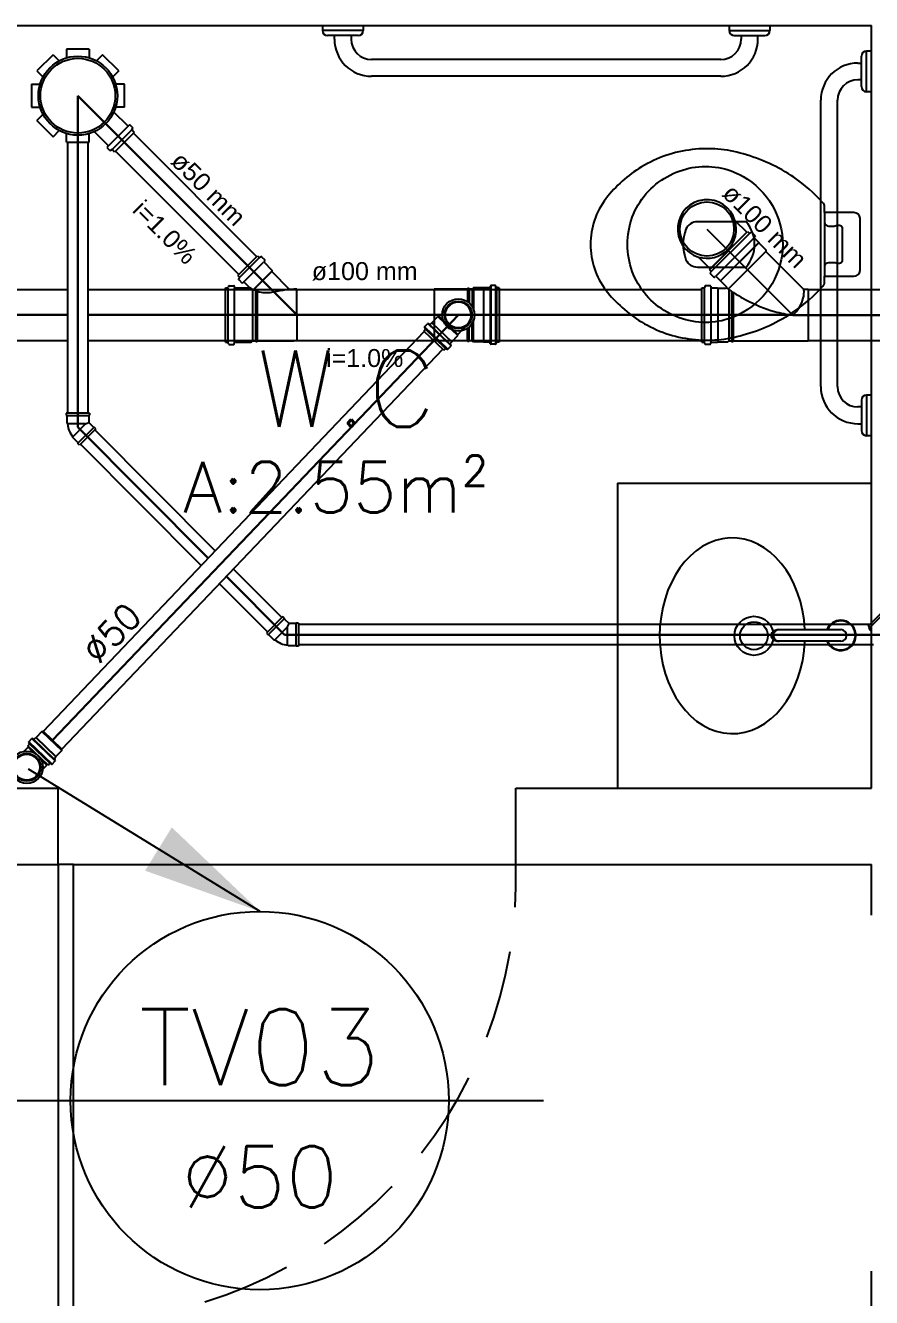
# Model space of a CAD drawing. Header units: millimetres. Extents: x 1111 to 1959, y -391 to -319.
# Drawn here: x 1410.291 to 1412.912, y -382.155 to -378.214 of the extents above; entities that cross this region are included whole.
import ezdxf
from ezdxf.enums import TextEntityAlignment as Align

# ---------------------------------------------------------------- set-up
doc = ezdxf.new("R2010")
doc.units = ezdxf.units.MM
doc.linetypes.add('HIDDEN', pattern=[0.375, 0.25, -0.125])
for name, color, linetype in [('ARQ-ALVENARIA', 4, 'Continuous'), ('ARQ-ESQ-02', 2, 'Continuous'), ('ARQ-PROJ-01', 1, 'HIDDEN'), ('ARQ-PÇ-HIDROSSAN', 7, 'Continuous'), ('ARQ-TEXTO2', 2, 'Continuous'), ('ARQ-TEXTO3', 3, 'Continuous'), ('CONEXAO_ESGOTO', 6, 'Continuous'), ('Texto-Tubos', 7, 'Continuous'), ('TigreCad', 2, 'Continuous'), ('Tinterno', 9, 'Continuous')]:
    doc.layers.add(name, color=color, linetype=linetype)
doc.layers.add('TQ-Textos tubo', color=7, linetype='Continuous', lineweight=20)
doc.layers.add('TQ-Tubos detalhe', color=1, linetype='Continuous', lineweight=30)
doc.styles.add('ARIAL', font='arial.ttf', dxfattribs={"height": 2})
doc.styles.add('ROMANS', font='romans')
doc.styles.add('TCTUBOS-TXT', font='txt.shx')

# ---------------------------------------------------------------- blocks, each defined once
blk = doc.blocks.new('01')
at = {"layer": 'ARQ-ALVENARIA', "color": 8}
for p, q in [((1146.824, -328.6113), (1148.524, -328.6113)), ((1148.244, -328.6113), (1148.244, -328.6213)), ((1148.244, -328.6213), (1148.324, -328.6213)), ((1148.324, -328.6113), (1148.324, -328.6213)), ((1148.524, -330.1113), (1148.524, -328.6113)), ((1148.254, -328.6313), (1148.314, -328.6313)), ((1148.2675, -328.6313), (1148.2675, -328.6383)), ((1148.3005, -328.6383), (1148.3005, -328.6313)), ((1148.514, -328.7417), (1148.514, -328.6617)), ((1148.524, -328.6617), (1148.514, -328.6617)), ((1148.497, -328.6852), (1148.504, -328.6852)), ((1148.504, -328.7317), (1148.504, -328.6717)), ((1148.504, -328.7182), (1148.497, -328.7182)), ((1148.524, -328.7417), (1148.514, -328.7417)), ((1148.424, -329.3217), (1148.424, -328.7582)), ((1148.457, -329.3217), (1148.457, -328.7582)), ((1148.4313, -328.9795), (1148.4313, -329.1045)), ((1148.514, -329.3382), (1148.514, -329.4182)), ((1148.524, -329.3382), (1148.514, -329.3382)), ((1148.504, -329.3617), (1148.497, -329.3617)), ((1148.504, -329.3482), (1148.504, -329.4082)), ((1148.497, -329.3947), (1148.504, -329.3947)), ((1148.524, -329.4182), (1148.514, -329.4182)), ((1148.024, -329.5113), (1148.024, -330.1113)), ((1148.024, -329.5113), (1148.524, -329.5113)), ((1148.3385, -329.7997), (1148.3397, -329.7997)), ((1148.3397, -329.8224), (1148.3385, -329.8224)), ((1148.3405, -329.7997), (1148.342, -329.7997)), ((1148.342, -329.7997), (1148.4635, -329.7997)), ((1148.342, -329.8224), (1148.3405, -329.8224)), ((1148.4635, -329.8224), (1148.342, -329.8224)), ((1146.824, -330.1113), (1146.924, -330.1113)), ((1146.924, -330.2613), (1146.924, -330.1113)), ((1147.824, -330.1113), (1148.524, -330.1113)), ((1147.824, -330.2613), (1147.824, -330.1113)), ((1146.824, -330.2613), (1146.924, -330.2613)), ((1146.954, -330.2613), (1147.824, -330.2613)), ((1147.824, -330.2613), (1148.524, -330.2613)), ((1148.524, -330.3613), (1148.524, -330.2613)), ((1148.524, -331.3113), (1148.524, -331.0613))]:
    blk.add_line(p, q, dxfattribs=at)
for points in [[(1148.4283, -328.96, 0.059368), (1148.3713, -328.91, 0.082654), (1148.2713, -328.864, 0.104255), (1148.1713, -328.8555, 0.107708), (1148.0713, -328.8895, 0.088187), (1148.0013, -328.952, 0.163426), (1147.9713, -329.042, 0.163426), (1148.0013, -329.132, 0.088187), (1148.0713, -329.1945, 0.107708), (1148.1713, -329.2285, 0.104255), (1148.2713, -329.22, 0.082654), (1148.3713, -329.174, 0.059368), (1148.4283, -329.124, 0.207706), (1148.4313, -329.1164), (1148.4313, -329.1113), (1148.4313, -329.1045), (1148.4893, -329.1045, 0.402093), (1148.5013, -329.0935), (1148.5013, -329.0935), (1148.5013, -328.9905, 0.402093), (1148.4893, -328.9795), (1148.4313, -328.9795), (1148.4313, -328.9727), (1148.4313, -328.9675, 0.207706)], [(1148.3493, -329.042, -0.268395), (1148.2713, -329.1755, -0.179674), (1148.1713, -329.193, -0.170707), (1148.0808, -329.142, -0.179561), (1148.0438, -329.042, -0.179561), (1148.0808, -328.942, -0.170707), (1148.1713, -328.891, -0.179674), (1148.2713, -328.9085, -0.268395)], [(1148.1588, -329.012, 0.183333), (1148.1588, -329.072, 0.302776), (1148.1813, -329.0865), (1148.2773, -329.0865, 0.370787), (1148.2773, -328.9975), (1148.1813, -328.9975, 0.302776)]]:
    blk.add_lwpolyline(points, format="xyb", close=True, dxfattribs=at)
blk.add_lwpolyline([(1148.4313, -328.9983, 0.380199), (1148.4393, -329.006), (1148.4503, -329.006, 0.087349), (1148.4543, -329.005, -0.172037), (1148.4631, -329.0049, -0.102747), (1148.465, -329.0063, -0.167994), (1148.4663, -329.0105), (1148.4663, -329.0735), (1148.4663, -329.0735, -0.167994), (1148.465, -329.0776, -0.102747), (1148.4631, -329.079, -0.172037), (1148.4543, -329.079, 0.087349), (1148.4503, -329.078), (1148.4393, -329.078, 0.380199), (1148.4313, -329.0856)], format="xyb", dxfattribs=at)
for points in [[(1148.3385, -329.8224, 0), (1148.3365, -329.8222, 0), (1148.3346, -329.8217, 0), (1148.3329, -329.8209, 0), (1148.3312, -329.8197, 0), (1148.3299, -329.8183, 0), (1148.3287, -329.8167, 0), (1148.3279, -329.8149, 0), (1148.3274, -329.813, 0), (1148.3272, -329.8111, 0), (1148.3274, -329.8091, 0), (1148.3279, -329.8072, 0), (1148.3287, -329.8054, 0), (1148.3299, -329.8038, 0), (1148.3312, -329.8024, 0), (1148.3329, -329.8012, 0), (1148.3346, -329.8004, 0), (1148.3365, -329.7999, 0), (1148.3385, -329.7997, 0)], [(1148.338, -329.8, 0), (1148.3361, -329.8006, 0), (1148.3343, -329.8015, 0), (1148.3328, -329.8027, 0), (1148.3314, -329.8041, 0), (1148.3304, -329.8058, 0), (1148.3296, -329.8076, 0), (1148.3292, -329.8096, 0), (1148.3291, -329.8111, 0)], [(1148.3291, -329.8111, 0), (1148.3293, -329.813, 0), (1148.3298, -329.8149, 0), (1148.3306, -329.8167, 0), (1148.3317, -329.8183, 0), (1148.3331, -329.8197, 0), (1148.3347, -329.8209, 0), (1148.3365, -329.8217, 0), (1148.338, -329.8221, 0)], [(1148.3405, -329.8224, 0), (1148.3385, -329.8222, 0), (1148.3366, -329.8217, 0), (1148.3348, -329.8209, 0), (1148.3332, -329.8198, 0), (1148.3318, -329.8184, 0), (1148.3307, -329.8167, 0), (1148.3299, -329.8149, 0), (1148.3294, -329.813, 0), (1148.3292, -329.8111, 0), (1148.3294, -329.8091, 0), (1148.3299, -329.8072, 0), (1148.3307, -329.8054, 0), (1148.3318, -329.8038, 0), (1148.3332, -329.8024, 0), (1148.3348, -329.8012, 0), (1148.3366, -329.8004, 0), (1148.3385, -329.7999, 0), (1148.3405, -329.7997, 0)], [(1148.342, -329.7997, 0), (1148.34, -329.7999, 0), (1148.3381, -329.8004, 0), (1148.3363, -329.8012, 0), (1148.3347, -329.8024, 0), (1148.3333, -329.8038, 0), (1148.3322, -329.8054, 0), (1148.3313, -329.8072, 0), (1148.3308, -329.8091, 0), (1148.3307, -329.8111, 0)], [(1148.3307, -329.8111, 0), (1148.3308, -329.813, 0), (1148.3314, -329.8149, 0), (1148.3322, -329.8167, 0), (1148.3333, -329.8184, 0), (1148.3347, -329.8198, 0), (1148.3363, -329.8209, 0), (1148.3381, -329.8217, 0), (1148.34, -329.8222, 0), (1148.342, -329.8224, 0)], [(1148.342, -329.7997, 0), (1148.342, -329.7997, 0)]]:
    blk.add_polyline3d(points, dxfattribs=at)
for radius in [0.0384, 0.0274]:
    blk.add_circle((1148.2926, -329.8118), radius, dxfattribs=at)
for centre, radius, start, end in [((1148.254, -328.6213), 0.01, 180, 270), ((1148.314, -328.6213), 0.01, 270, 360), ((1148.2275, -328.6383), 0.04, 270, 360), ((1148.2275, -328.6383), 0.073, 270, 360), ((1148.514, -328.6717), 0.01, 90, 180), ((1148.497, -328.7582), 0.073, 90, 180), ((1148.497, -328.7582), 0.04, 90, 180), ((1148.514, -328.7317), 0.01, 180, 270), ((1148.497, -329.3217), 0.073, 180, 270), ((1148.497, -329.3217), 0.04, 180, 270), ((1148.514, -329.3482), 0.01, 90, 180), ((1148.514, -329.4082), 0.01, 180, 270), ((1148.4635, -329.811), 0.0297, 90, 157.6771), ((1148.4635, -329.811), 0.0297, 202.6883, 90), ((1148.4635, -329.811), 0.0286, 203.6074, 156.7721), ((1148.4635, -329.8111), 0.0114, 270, 90)]:
    blk.add_arc(centre, radius, start, end, dxfattribs=at)
blk.add_ellipse((1148.2501, -329.8118), major_axis=(0, 0.1925), ratio=0.742857, start_param=4.775358, end_param=10.940424, dxfattribs=at)
at = {"layer": 'ARQ-ESQ-02', "color": 8}
blk.add_lwpolyline([(1146.924, -330.2613), (1146.924, -331.1613), (1146.954, -331.1613), (1146.954, -330.2613)], close=True, dxfattribs=at)
at = {"layer": 'ARQ-PROJ-01', "color": 8, "ltscale": 0.7}
blk.add_arc((1146.954, -330.2908), 0.8705, 270, 1.942, dxfattribs=at)
at = {"layer": 'ARQ-PÇ-HIDROSSAN', "color": 8}
for p, q in [((1147.444, -328.6113), (1147.444, -328.6213)), ((1147.524, -328.6213), (1147.444, -328.6213)), ((1147.524, -328.6113), (1147.524, -328.6213)), ((1147.514, -328.6313), (1147.454, -328.6313)), ((1147.4675, -328.6383), (1147.4675, -328.6313)), ((1147.5005, -328.6313), (1147.5005, -328.6383)), ((1148.2275, -328.6783), (1147.5405, -328.6783)), ((1148.2275, -328.7113), (1147.5405, -328.7113))]:
    blk.add_line(p, q, dxfattribs=at)
for centre, radius, start, end in [((1147.454, -328.6213), 0.01, 180, 270), ((1147.514, -328.6213), 0.01, 270, 0), ((1147.5405, -328.6383), 0.073, 180, 270), ((1147.5405, -328.6383), 0.04, 180, 270)]:
    blk.add_arc(centre, radius, start, end, dxfattribs=at)
at = {"layer": 'ARQ-TEXTO2', "color": 8, "insert": (1147.167, -329.4694), "char_height": 0.1, "width": 0.653381, "attachment_point": 1, "style": 'ROMANS'}
blk.add_mtext('\\pi0.00288;A:2.55m²', dxfattribs=at)
at = {"layer": 'ARQ-TEXTO3', "color": 8, "insert": (1147.4908, -329.3258), "char_height": 0.15, "width": 1.121767, "attachment_point": 5, "style": 'ROMANS'}
blk.add_mtext('W.C ', dxfattribs=at)
blk = doc.blocks.new('trn1050s')
at = {"layer": 'TigreCad'}
for p, q in [((-80.4, -53.3), (-80.4, 53.3)), ((-80.4, 53.3), (-76, 53.3)), ((-74.2, 56.9), (-75, 54)), ((-73.2, 57.6), (-63.8, 57.6)), ((-73.2, -56.6), (-73.2, 56.6)), ((-63.8, -56.6), (-63.8, 56.6)), ((-62.8, 56.7), (-62.6, 54.2)), ((-61.6, 53.3), (-49.5, 53.3)), ((-49.5, -53.3), (-49.5, 53.3)), ((-49.5, 53.3), (-49.2, 53)), ((-49.2, 53), (-29.5, 53)), ((-29.5, 53), (-29.5, 11.9)), ((-29.5, 53), (-27.3, 50.8)), ((-27.3, 50.8), (-21.1, 50.8)), ((-21.1, 50.8), (-21, 52.3)), ((-21, 52.3), (-21, 23.9)), ((-21, 52.3), (-18, 52.3)), ((-18, 52.3), (-18, 26.2)), ((-17.9, 50.8), (-18, 52.3)), ((-17.9, 50.8), (47.6, 50.8)), ((-29.5, -53), (-29.5, -11.9)), ((-21, -52.3), (-21, -23.9)), ((-18, -52.3), (-18, -26.2)), ((-80.4, -53.3), (-76, -53.3)), ((-74.2, -56.9), (-75, -54)), ((-73.2, -57.6), (-63.8, -57.6)), ((-62.8, -56.7), (-62.6, -54.2)), ((-61.6, -53.3), (-49.5, -53.3)), ((-49.5, -53.3), (-49.2, -53)), ((-49.2, -53), (-29.5, -53)), ((-29.5, -53), (-27.3, -50.8)), ((-27.3, -50.8), (-21.1, -50.8)), ((-21.1, -50.8), (-21, -52.3)), ((-21, -52.3), (-18, -52.3)), ((-17.9, -50.8), (-18, -52.3)), ((-17.9, -50.8), (47.6, -50.8))]:
    blk.add_line(p, q, dxfattribs=at)
for radius in [31.8, 25.6]:
    blk.add_circle((0, 0), radius, dxfattribs=at)
for centre, start, end in [((-76, 54.2), 270, 345), ((-73.2, 56.6), 90, 165), ((-63.8, 56.6), 5, 90), ((-61.6, 54.2), 185, 270), ((-76, -54.2), 15, 90), ((-73.2, -56.6), 195, 270), ((-63.8, -56.6), 270, 355), ((-61.6, -54.2), 90, 175)]:
    blk.add_arc(centre, 1, start, end, dxfattribs=at)
at = {"layer": 'Tinterno'}
for p, q in [((-75.2, -53.3), (-75.2, 53.3)), ((-62.5, -53.3), (-62.5, 53.3)), ((-49.2, -53), (-49.2, 53)), ((-27.3, 50.8), (-27.3, 16.3)), ((-21.1, 50.8), (-21.1, 23.8)), ((-17.9, 50.8), (-17.9, 26.3)), ((47.6, -50.8), (47.6, 50.8)), ((-27.3, -50.8), (-27.3, -16.3)), ((-21.1, -50.8), (-21.1, -23.8)), ((-17.9, -50.8), (-17.9, -26.3))]:
    blk.add_line(p, q, dxfattribs=at)
blk.add_circle((0, 0), 27.3, dxfattribs=at)
blk = doc.blocks.new('j9n50s')
at = {"layer": 'TigreCad'}
for p, q in [((19.2, 25.4), (30.3, 25.4)), ((19.2, -25.4), (30.3, -25.4))]:
    blk.add_line(p, q, dxfattribs=at)
for radius in [31.8, 27.4]:
    blk.add_circle((0, 0), radius, dxfattribs=at)
at = {"layer": 'Tinterno'}
for p, q in [((30.3, 25.4), (30.3, 9.7)), ((30.3, -9.7), (30.3, -25.4))]:
    blk.add_line(p, q, dxfattribs=at)
blk.add_circle((0, 0), 25.6, dxfattribs=at)
blk = doc.blocks.new('j9n50d')
at = {"layer": 'TigreCad'}
for p, q in [((28.5, 25.4), (0, 25.4)), ((30.3, 27.2), (28.5, 25.4)), ((30.3, -27.1), (30.3, 27.2)), ((47.1, 27.2), (30.3, 27.2)), ((47.3, 27.4), (47.1, 27.2)), ((47.1, -27.1), (47.1, 27.2)), ((51.9, 27.4), (47.3, 27.4)), ((53.2, 30.9), (52.9, 28.3)), ((53.4, 30.8), (53.4, -30.8)), ((62.9, 31.8), (54.2, 31.8)), ((62.9, 30.8), (62.9, -30.8)), ((63.9, 31.1), (64.7, 28.1)), ((70, 27.4), (65.6, 27.4)), ((70, 27.4), (70, -27.4)), ((28.5, -25.3), (0, -25.3)), ((30.3, -27.1), (28.5, -25.3)), ((47.1, -27.1), (30.3, -27.1)), ((47.3, -27.4), (47.1, -27.1)), ((51.9, -27.4), (47.3, -27.4)), ((53.2, -30.9), (52.9, -28.3)), ((62.9, -31.8), (54.2, -31.8)), ((63.9, -31.1), (64.7, -28.1)), ((70, -27.4), (65.6, -27.4))]:
    blk.add_line(p, q, dxfattribs=at)
for centre, radius, start, end in [((0, 0), 25.4, 90, 270), ((51.9, 28.4), 1, 270, 355), ((54.2, 30.8), 1, 90, 175), ((62.9, 30.8), 1, 15, 90), ((65.6, 28.4), 1, 195, 270), ((51.9, -28.4), 1, 5, 90), ((54.2, -30.8), 1, 185, 270), ((62.9, -30.8), 1, 270, 345), ((65.6, -28.4), 1, 90, 165)]:
    blk.add_arc(centre, radius, start, end, dxfattribs=at)
at = {"layer": 'Tinterno'}
for p, q in [((28.5, -25.3), (28.5, 25.4)), ((47.3, -27.4), (47.3, 27.4)), ((52.9, 27.4), (52.9, -27.4)), ((64.9, 27.4), (64.9, -27.4))]:
    blk.add_line(p, q, dxfattribs=at)
blk = doc.blocks.new('11030602p')
at = {"layer": 'TigreCad'}
for p, q in [((0, 27.3), (4.4, 27.3)), ((0, -27.3), (0, 27.3)), ((6.1, 31.1), (5.3, 28.1)), ((7.1, 31.8), (15.8, 31.8)), ((7.1, -30.8), (7.1, 30.8)), ((15.8, -30.8), (15.8, 30.8)), ((16.8, 30.9), (17.1, 28.3)), ((18.1, 27.3), (22.7, 27.3)), ((22.7, 27.3), (23, 27.1)), ((39.7, 27.1), (23, 27.1)), ((39.7, 27.1), (41.5, 25.4)), ((41.5, -25.4), (41.5, 25.4)), ((0, -27.3), (4.4, -27.3)), ((6.1, -31.1), (5.3, -28.1)), ((7.1, -31.8), (15.8, -31.8)), ((16.8, -30.9), (17.1, -28.3)), ((18.1, -27.3), (22.7, -27.3)), ((22.7, -27.3), (23, -27.1)), ((39.7, -27.1), (23, -27.1)), ((39.7, -27.1), (41.5, -25.4))]:
    blk.add_line(p, q, dxfattribs=at)
for centre, start, end in [((4.4, 28.4), 270, 345), ((7.1, 30.8), 90, 165), ((15.8, 30.8), 5, 90), ((18.1, 28.4), 185, 270), ((4.4, -28.3), 15, 90), ((7.1, -30.8), 195, 270), ((15.8, -30.8), 270, 355), ((18.1, -28.3), 90, 175)]:
    blk.add_arc(centre, 1, start, end, dxfattribs=at)
at = {"layer": 'Tinterno'}
for p, q in [((5.1, -27.3), (5.1, 27.3)), ((17.1, -27.3), (17.1, 27.3)), ((22.7, 27.3), (22.7, -27.3)), ((23, -27.1), (23, 27.1)), ((39.7, 27.1), (39.7, -27.1))]:
    blk.add_line(p, q, dxfattribs=at)

msp = doc.modelspace()

# ---------------------------------------------------------------- linework, layer by layer
at = {"layer": 'CONEXAO_ESGOTO'}
for p, q in [((1411.0174, -380.9594), (1410.2999, -380.5177)), ((1410.1375, -381.5446), (1411.8951, -381.5446))]:
    msp.add_line(p, q, dxfattribs=at)
for points in [[(1411.5442, -378.9756, 0, 0, 0), (1411.7017, -378.9756, 0.085, 0, 0), (1411.8907, -378.9756, 0, 0, 0)], [(1410.7619, -379.8972, 0, 0, 0), (1410.6506, -379.7858, 0.085, 0, 0), (1410.5169, -379.6522, 0, 0, 0)], [(1410.7717, -380.1612, 0, 0, 0), (1410.6661, -380.278, 0.085, 0, 0), (1410.5394, -380.4182, 0, 0, 0)], [(1411.6465, -380.2008, 0, 0, 0), (1411.489, -380.2008, 0.085, 0, 0), (1411.3, -380.2008, 0, 0, 0)]]:
    msp.add_lwpolyline(points, format="xyseb", dxfattribs=at)
msp.add_circle((1411.0163, -381.5446), 0.5859, dxfattribs=at)
msp.add_solid([(1411.0176, -380.9591), (1410.6615, -380.8325), (1410.7441, -380.6983)], dxfattribs=at)
at = {"layer": 'TigreCad'}
for p, q in [((1410.4884, -378.2879), (1410.4177, -378.288)), ((1410.4177, -378.288), (1410.4177, -378.3147)), ((1410.4884, -378.2879), (1410.4884, -378.3147)), ((1410.3762, -378.305), (1410.3261, -378.3551)), ((1410.3762, -378.305), (1410.3954, -378.3242)), ((1410.5299, -378.3049), (1410.5107, -378.3241)), ((1410.58, -378.355), (1410.5299, -378.3049)), ((1410.3261, -378.3551), (1410.3454, -378.3743)), ((1410.58, -378.355), (1410.5609, -378.3742)), ((1410.3092, -378.3966), (1410.3092, -378.4673)), ((1410.3092, -378.3966), (1410.3359, -378.3966)), ((1410.5971, -378.3964), (1410.5703, -378.3965)), ((1410.5971, -378.4672), (1410.5971, -378.3964)), ((1410.3092, -378.4673), (1410.336, -378.4673)), ((1410.6077, -378.5256), (1410.5645, -378.4825)), ((1410.5971, -378.4672), (1410.5704, -378.4672)), ((1410.3262, -378.5088), (1410.3454, -378.4896)), ((1410.3262, -378.5088), (1410.3764, -378.5589)), ((1410.6099, -378.5256), (1410.6133, -378.5228)), ((1410.6228, -378.5306), (1410.6152, -378.5231)), ((1410.3764, -378.5589), (1410.3956, -378.5397)), ((1410.4179, -378.5758), (1410.4179, -378.5491)), ((1410.4886, -378.5758), (1410.4886, -378.5491)), ((1410.5471, -378.5863), (1410.5039, -378.5432)), ((1410.5479, -378.5872), (1410.6086, -378.5265)), ((1410.5593, -378.5986), (1410.62, -378.5379)), ((1410.6278, -378.5456), (1410.5671, -378.6064)), ((1410.62, -378.5379), (1410.623, -378.5326)), ((1410.6278, -378.5456), (1410.62, -378.5379)), ((1410.6251, -378.5483), (1411.0071, -378.9305)), ((1410.4179, -378.5758), (1410.4886, -378.5758)), ((1410.4217, -379.4151), (1410.4217, -378.5758)), ((1410.4847, -379.4151), (1410.4847, -378.5758)), ((1410.5471, -378.5886), (1410.5443, -378.5919)), ((1410.5521, -378.6014), (1410.5446, -378.5939)), ((1410.5593, -378.5986), (1410.554, -378.6017)), ((1410.5671, -378.6064), (1410.5593, -378.5986)), ((1410.5695, -378.604), (1410.9514, -378.9862)), ((1412.4886, -378.8186), (1412.525, -378.8551)), ((1412.4017, -378.8448), (1412.6683, -379.1114)), ((1412.4093, -378.9709), (1412.5278, -378.8524)), ((1412.412, -378.9681), (1412.525, -378.8551)), ((1412.4152, -378.9768), (1412.5337, -378.8583)), ((1412.4294, -378.991), (1412.5479, -378.8725)), ((1412.5278, -378.8524), (1412.5329, -378.8575)), ((1412.5388, -378.8551), (1412.5349, -378.8575)), ((1412.5408, -378.8555), (1412.5514, -378.8662)), ((1412.5514, -378.8681), (1412.5486, -378.8713)), ((1412.549, -378.8732), (1412.5624, -378.887)), ((1412.5624, -378.887), (1412.4439, -379.0055)), ((1412.5624, -378.8874), (1412.4443, -379.0055)), ((1412.5845, -378.9142), (1412.4679, -379.0307)), ((1412.5624, -378.887), (1412.5624, -378.8874)), ((1412.5624, -378.8874), (1412.5845, -378.9095)), ((1412.5845, -378.9095), (1412.5845, -378.9142)), ((1412.5845, -378.9142), (1412.7002, -379.0303)), ((1410.9487, -378.9889), (1411.0097, -378.9279)), ((1410.9542, -378.9948), (1411.0148, -378.9342)), ((1410.9546, -378.9944), (1411.0152, -378.9338)), ((1410.9676, -379.0082), (1411.0282, -378.9476)), ((1410.968, -379.0078), (1411.0286, -378.9472)), ((1411.0097, -378.9279), (1411.0145, -378.9327)), ((1411.0208, -378.9307), (1411.0164, -378.933)), ((1411.0223, -378.9311), (1411.0322, -378.9405)), ((1411.0326, -378.9429), (1411.0298, -378.946)), ((1411.0298, -378.948), (1411.0538, -378.972)), ((1412.3755, -378.9317), (1412.412, -378.9681)), ((1410.9487, -378.9889), (1410.9534, -378.9937)), ((1410.9514, -379), (1410.9538, -378.9956)), ((1410.9971, -379.033), (1411.0534, -378.9768)), ((1410.9975, -379.0327), (1411.0538, -378.9764)), ((1411.0538, -378.972), (1411.0538, -378.9764)), ((1411.0538, -378.9764), (1411.1081, -379.0311)), ((1412.4093, -378.9709), (1412.4144, -378.976)), ((1412.412, -378.9819), (1412.4144, -378.978)), ((1412.4124, -378.9839), (1412.4231, -378.9945)), ((1412.425, -378.9945), (1412.4282, -378.9918)), ((1412.4301, -378.9922), (1412.4439, -379.0055)), ((1408.3692, -379.0323), (1410.4217, -379.0323)), ((1410.4847, -379.0323), (1412.3862, -379.0323)), ((1410.91, -379.1952), (1410.9101, -379.0275)), ((1410.9101, -379.0275), (1410.9172, -379.0275)), ((1410.9183, -379.1952), (1410.9184, -379.0275)), ((1410.9199, -379.0216), (1410.9187, -379.0263)), ((1410.9215, -379.0204), (1410.9361, -379.0204)), ((1410.9376, -379.022), (1410.938, -379.0259)), ((1410.9384, -379.1952), (1410.9384, -379.0275)), ((1410.9396, -379.0275), (1410.9829, -379.0275)), ((1410.9518, -379.0015), (1410.9613, -379.0114)), ((1410.9664, -379.0094), (1410.9636, -379.0118)), ((1410.9684, -379.0094), (1410.9837, -379.0248)), ((1410.9939, -379.0315), (1410.9939, -379.1909)), ((1411.0038, -379.0354), (1411.0037, -379.1909)), ((1411.0089, -379.0374), (1411.0089, -379.1909)), ((1411.1081, -379.0311), (1411.1223, -379.0311)), ((1411.1318, -379.0311), (1411.1223, -379.0311)), ((1411.1317, -379.1111), (1411.1318, -379.0311)), ((1412.386, -379.1949), (1412.386, -379.0272)), ((1412.386, -379.0272), (1412.3931, -379.0272)), ((1412.3943, -379.1949), (1412.3943, -379.0272)), ((1412.3959, -379.0213), (1412.3947, -379.026)), ((1412.3975, -379.0201), (1412.412, -379.0201)), ((1412.4136, -379.0217), (1412.414, -379.0256)), ((1412.4144, -379.1949), (1412.4144, -379.0272)), ((1412.4156, -379.0272), (1412.4349, -379.0272)), ((1412.4349, -379.0272), (1412.4353, -379.0276)), ((1412.4353, -379.0276), (1412.4608, -379.0276)), ((1412.4353, -379.0276), (1412.4353, -379.1945)), ((1412.4439, -379.0055), (1412.4443, -379.0055)), ((1412.4443, -379.0055), (1412.4624, -379.0236)), ((1412.4695, -379.0319), (1412.4695, -379.191)), ((1412.4782, -379.0374), (1412.4782, -379.191)), ((1412.7022, -379.0311), (1412.7152, -379.0311)), ((1412.7152, -379.0311), (1412.7152, -379.191)), ((1412.7152, -379.0326), (1413.2979, -379.0326)), ((1412.4829, -379.041), (1412.4829, -379.191)), ((1411.1317, -379.1111), (1411.1317, -379.191)), ((1408.3691, -379.1897), (1410.4217, -379.1897)), ((1410.3457, -380.4009), (1411.5257, -379.1622)), ((1410.4847, -379.1897), (1412.3862, -379.1897)), ((1410.91, -379.1952), (1410.9171, -379.1952)), ((1410.9395, -379.1952), (1410.99, -379.1952)), ((1410.99, -379.1952), (1410.9935, -379.1913)), ((1410.9903, -379.1949), (1410.9939, -379.1909)), ((1410.9939, -379.1909), (1411.0037, -379.1909)), ((1411.0037, -379.1909), (1411.0041, -379.1933)), ((1411.0041, -379.1933), (1411.0088, -379.1933)), ((1411.0089, -379.1909), (1411.0088, -379.1933)), ((1411.0089, -379.1909), (1411.1222, -379.191)), ((1411.1317, -379.191), (1411.1222, -379.191)), ((1412.386, -379.1949), (1412.3931, -379.1949)), ((1412.4156, -379.1949), (1412.4349, -379.1949)), ((1412.4349, -379.1949), (1412.4353, -379.1945)), ((1412.4353, -379.1945), (1412.4664, -379.1945)), ((1412.4664, -379.1945), (1412.4695, -379.191)), ((1412.4695, -379.191), (1412.4782, -379.191)), ((1412.4782, -379.191), (1412.4782, -379.1933)), ((1412.4782, -379.1933), (1412.4829, -379.1933)), ((1412.4829, -379.191), (1412.7152, -379.191)), ((1412.4829, -379.191), (1412.4829, -379.1933)), ((1412.7152, -379.1901), (1413.2975, -379.1901)), ((1410.4035, -380.4559), (1411.5835, -379.2173)), ((1410.9199, -379.2011), (1410.9187, -379.1964)), ((1410.9214, -379.2023), (1410.936, -379.2023)), ((1410.9376, -379.2008), (1410.938, -379.1968)), ((1412.3959, -379.2008), (1412.3947, -379.1961)), ((1412.3975, -379.202), (1412.412, -379.202)), ((1412.4136, -379.2004), (1412.414, -379.1965)), ((1410.4174, -379.4151), (1410.4174, -379.4214)), ((1410.4891, -379.4151), (1410.4174, -379.4151)), ((1410.4174, -379.4214), (1410.419, -379.423)), ((1410.419, -379.423), (1410.419, -379.4466)), ((1410.419, -379.423), (1410.4875, -379.423)), ((1410.4891, -379.4214), (1410.4875, -379.423)), ((1410.4875, -379.423), (1410.4875, -379.4442)), ((1410.4891, -379.4151), (1410.4891, -379.4214)), ((1410.419, -379.4466), (1410.4209, -379.4486)), ((1410.4772, -379.4486), (1410.4209, -379.4486)), ((1410.4375, -379.4883), (1410.4772, -379.4486)), ((1410.5024, -379.4592), (1410.454, -379.5076)), ((1410.5091, -379.4635), (1410.4583, -379.5143)), ((1410.4772, -379.4486), (1410.4816, -379.4466)), ((1410.4816, -379.4466), (1410.4875, -379.4442)), ((1410.5024, -379.4592), (1410.4875, -379.4442)), ((1410.5048, -379.4592), (1410.5024, -379.4592)), ((1410.5091, -379.4635), (1410.5048, -379.4592)), ((1410.8786, -379.8414), (1410.5059, -379.4668)), ((1410.4375, -379.4911), (1410.4375, -379.4883)), ((1410.454, -379.5076), (1410.4375, -379.4911)), ((1410.454, -379.51), (1410.454, -379.5076)), ((1410.4583, -379.5143), (1410.454, -379.51)), ((1410.8352, -379.8871), (1410.4613, -379.5113)), ((1411.0847, -380.0486), (1410.935, -379.8981)), ((1411.0402, -380.0931), (1410.8915, -379.9437)), ((1411.0877, -380.0456), (1411.0371, -380.0963)), ((1411.0437, -380.1007), (1411.0922, -380.0523)), ((1411.0877, -380.0456), (1411.0922, -380.0501)), ((1411.0922, -380.0501), (1411.0922, -380.0523)), ((1411.0922, -380.0523), (1411.1072, -380.0673)), ((1412.9017, -380.0749), (1412.951, -380.0257)), ((1412.9555, -380.0301), (1412.9062, -380.0794)), ((1411.0371, -380.0963), (1411.0415, -380.1007)), ((1411.0415, -380.1007), (1411.0437, -380.1007)), ((1411.0437, -380.1007), (1411.0604, -380.1174)), ((1411.103, -380.0776), (1411.0632, -380.1174)), ((1411.103, -380.0776), (1411.1047, -380.0732)), ((1411.103, -380.1339), (1411.103, -380.0776)), ((1411.1047, -380.0732), (1411.1072, -380.0673)), ((1411.1284, -380.0673), (1411.1072, -380.0673)), ((1411.13, -380.0656), (1411.1284, -380.0673)), ((1411.1284, -380.0673), (1411.1284, -380.1358)), ((1411.1362, -380.0656), (1411.13, -380.0656)), ((1411.1362, -380.0656), (1411.1362, -380.1375)), ((1412.9173, -380.0702), (1411.1362, -380.0702)), ((1412.9017, -380.0749), (1412.9051, -380.0783)), ((1412.9042, -380.0825), (1412.9053, -380.0803)), ((1412.9045, -380.0844), (1412.9098, -380.0897)), ((1411.0604, -380.1174), (1411.0632, -380.1174)), ((1411.105, -380.1358), (1411.103, -380.1339)), ((1411.1284, -380.1358), (1411.105, -380.1358)), ((1411.13, -380.1375), (1411.1284, -380.1358)), ((1411.1362, -380.1375), (1411.13, -380.1375)), ((1412.9173, -380.1332), (1411.1362, -380.1332))]:
    msp.add_line(p, q, dxfattribs=at)
for centre, radius in [((1410.4531, -378.4319), 0.1224), ((1410.4531, -378.4319), 0.1158), ((1412.4017, -378.8448), 0.0839)]:
    msp.add_circle(centre, radius, dxfattribs=at)
for centre, radius, start, end in [((1410.6141, -378.5242), 0.00157, 45.0347, 130.0347), ((1410.6088, -378.5245), 0.00157, 225.0347, 310.0347), ((1410.6219, -378.5376), 0.00157, 150.0347, 225.0347), ((1410.6216, -378.5317), 0.00157, 330.0347, 45.0347), ((1410.5457, -378.5927), 0.00157, 140.0347, 225.0347), ((1410.5459, -378.5875), 0.00157, 320.0347, 45.0347), ((1410.5532, -378.6003), 0.00157, 225.0347, 300.0347), ((1410.559, -378.6005), 0.00157, 45.0347, 120.0347), ((1412.4017, -378.8448), 0.0908, 16.785, 253.215), ((1412.4017, -378.8448), 0.0908, 253.215, 16.785), ((1412.5341, -378.8563), 0.00157, 225, 300), ((1412.5396, -378.8567), 0.00157, 45, 120), ((1412.5498, -378.8725), 0.00157, 140, 225), ((1412.5502, -378.8669), 0.00157, 320, 45), ((1411.0156, -378.9319), 0.00157, 224.978, 299.978), ((1411.0215, -378.9319), 0.00157, 44.978, 119.978), ((1411.031, -378.9468), 0.00157, 139.978, 224.978), ((1411.031, -378.9417), 0.00157, 319.978, 44.978), ((1410.9526, -378.9948), 0.00157, 329.978, 44.978), ((1412.4136, -378.9827), 0.00157, 150, 225), ((1412.4132, -378.9772), 0.00157, 330, 45), ((1412.4238, -378.9933), 0.00157, 225, 310), ((1412.4294, -378.9929), 0.00157, 45, 130), ((1410.9172, -379.0259), 0.00157, 269.978, 344.978), ((1410.9215, -379.022), 0.00157, 89.978, 164.978), ((1410.9361, -379.022), 0.00157, 4.978, 89.978), ((1410.9396, -379.0259), 0.00157, 184.978, 269.978), ((1410.9526, -379.0007), 0.00157, 149.978, 224.978), ((1410.9625, -379.0102), 0.00157, 224.978, 309.978), ((1410.9672, -379.0106), 0.00157, 44.978, 129.978), ((1410.9829, -379.0259), 0.00157, 269.978, 44.978), ((1411.0459, -378.9224), 0.1205, 239.486, 260.527), ((1411.0381, -378.9358), 0.1062, 263.533, 287.845), ((1410.9674, -378.357), 0.6878, 278.621, 281.709), ((1411.1081, -379.0295), 0.00157, 214.246, 269.978), ((1412.3931, -379.0256), 0.00157, 270, 345), ((1412.3975, -379.0217), 0.00157, 90, 165), ((1412.412, -379.0217), 0.00157, 5, 90), ((1412.4156, -379.0256), 0.00157, 185, 270), ((1412.4608, -379.0252), 0.00236, 270, 45), ((1412.7491, -378.6331), 0.4871, 233.944, 242.26), ((1412.6223, -379.0394), 0.0804, 345.897, 5.0619), ((1412.7022, -379.0288), 0.00236, 225, 270), ((1412.5924, -379.0528), 0.1117, 10.5707, 11.2784), ((1412.7491, -378.6331), 0.4871, 242.26, 253.567), ((1412.5967, -379.0331), 0.1066, 329.267, 345.897), ((1412.6963, -378.8134), 0.2989, 253.538, 264.586), ((1412.5931, -379.0248), 0.114, 310.978, 326.696), ((1410.9171, -379.1968), 0.00157, 14.978, 89.978), ((1410.9396, -379.1968), 0.00157, 89.978, 174.978), ((1412.3931, -379.1965), 0.00157, 15, 90), ((1412.4156, -379.1965), 0.00157, 90, 175), ((1410.9214, -379.2007), 0.00157, 194.978, 269.978), ((1410.936, -379.2008), 0.00157, 269.978, 354.978), ((1412.3975, -379.2004), 0.00157, 195, 270), ((1412.412, -379.2004), 0.00157, 270, 355), ((1410.5115, -379.4344), 0.092, 188.9327, 216.067), ((1412.9056, -380.0833), 0.00157, 150, 225), ((1412.904, -380.0794), 0.00157, 330, 45), ((1412.9109, -380.0886), 0.00157, 225, 310), ((1411.1172, -380.0434), 0.092, 233.9327, 261.067)]:
    msp.add_arc(centre, radius, start, end, dxfattribs=at)
at = {"layer": 'TQ-Tubos detalhe'}
for p, q in [((1410.4532, -378.4318), (1411.1316, -379.1111)), ((1410.4532, -379.4586), (1410.4532, -378.4318)), ((1408.3692, -379.111), (1410.4217, -379.111)), ((1410.3746, -380.4284), (1411.6318, -379.111)), ((1410.4847, -379.111), (1412.6681, -379.111)), ((1412.6683, -379.1114), (1413.2977, -379.1114)), ((1410.8569, -379.8642), (1410.4532, -379.4586)), ((1411.0931, -380.1017), (1410.9132, -379.9209)), ((1412.9786, -380.1017), (1411.0931, -380.1017))]:
    msp.add_line(p, q, dxfattribs=at)

# ---------------------------------------------------------------- block references
at = {"xscale": 1.574902874475, "yscale": 1.574902874475, "zscale": 1.574902874475}
msp.add_blockref('01', (-395.9019, 139.3166), dxfattribs=at)
at = {"layer": 'TigreCad', "xscale": 0.001574902874475, "yscale": 0.001574902874475, "zscale": 0.001574902874475}
for name, p, rotation in [('trn1050s', (1411.6318, -379.111), 180), ('j9n50d', (1411.6318, -379.111), 226.2643049128564), ('j9n50s', (1410.2949, -380.512), 46.26430491304433)]:
    msp.add_blockref(name, p, dxfattribs=dict(at, rotation=rotation))
at = {"layer": 'TQ-Tubos detalhe', "xscale": 0.001574902874475, "yscale": 0.001574902874475, "zscale": 0.001574902874475, "rotation": 46.38834035552841}
msp.add_blockref('11030602p', (1410.3295, -380.4757), dxfattribs=at)

# ---------------------------------------------------------------- texts
at = {"layer": 'CONEXAO_ESGOTO', "style": 'ROMANS'}
for s, height, p in [('TV03', 0.23624, (1411.0163, -381.4973)), ('%%C50', 0.18899, (1411.0163, -381.8753))]:
    msp.add_text(s, height=height, dxfattribs=at).set_placement(p, align=Align.CENTER)
at = {"layer": 'Texto-Tubos', "style": 'TCTUBOS-TXT'}
msp.add_text('%%C50', height=0.07875, rotation=46.3883, dxfattribs=at).set_placement((1410.5866, -380.1236), align=Align.CENTER)
at = {"layer": 'TQ-Textos tubo', "char_height": 0.05559, "attachment_point": 8, "line_spacing_factor": 0.798, "style": 'ARIAL'}
for s, insert, width, rotation in [('ø50 mm', (1410.8373, -378.7407), 0.400277, 314.9657), ('ø100 mm', (1412.5605, -378.856), 0.46699, 314.9999), ('i=1.0%', (1410.7026, -378.875), 0.400277, 314.9657)]:
    msp.add_mtext(s, dxfattribs=dict(at, insert=insert, width=width, rotation=rotation))
for s, insert, width in [('ø100 mm', (1411.3417, -379.0045), 0.46699), ('i=1.0%', (1411.3417, -379.273), 0.400277)]:
    msp.add_mtext(s, dxfattribs=dict(at, insert=insert, width=width))

doc.saveas('drawing.dxf')
